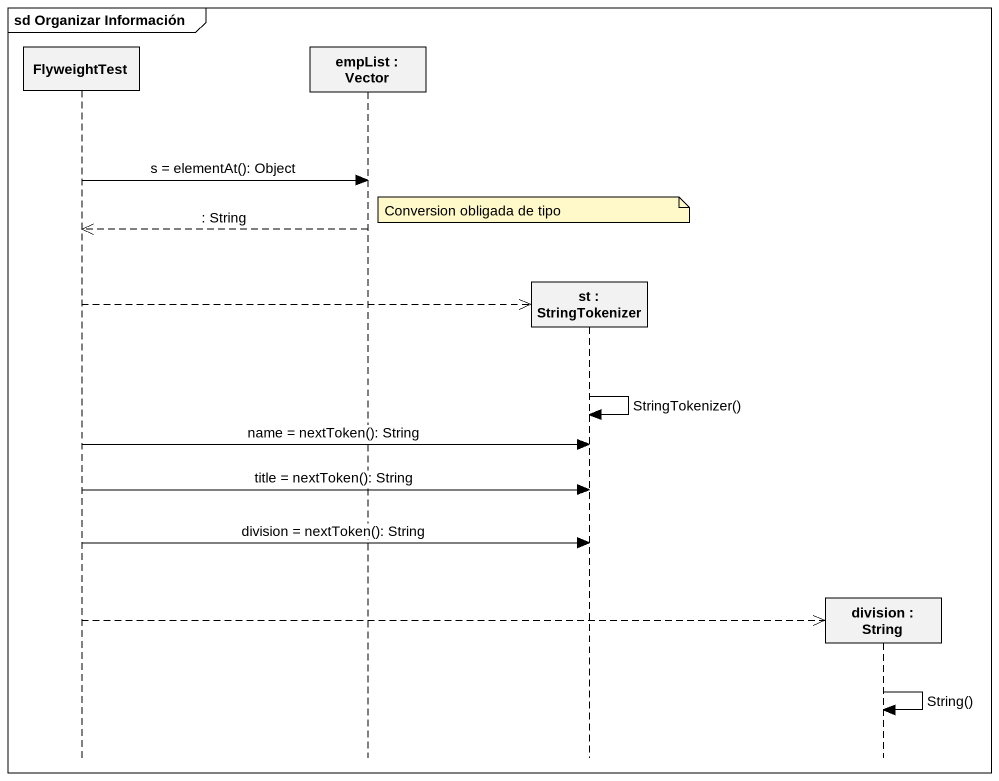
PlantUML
@startuml
mainframe sd Organizar Información
hide footbox
participant FlyweightTest
participant "empList : Vector" as empList
participant "st : StringTokenizer" as st
participant "division : String" as division

FlyweightTest -> empList : s = elementAt(): Object
note over st : Conversion obligada de tipo
empList -->> FlyweightTest : : String
FlyweightTest -->> st **
st -> st : StringTokenizer()
FlyweightTest -> st : name = nextToken(): String
FlyweightTest -> st : title = nextToken(): String
FlyweightTest -> st : division = nextToken(): String
FlyweightTest -->> division **
division -> division : String()
@enduml
